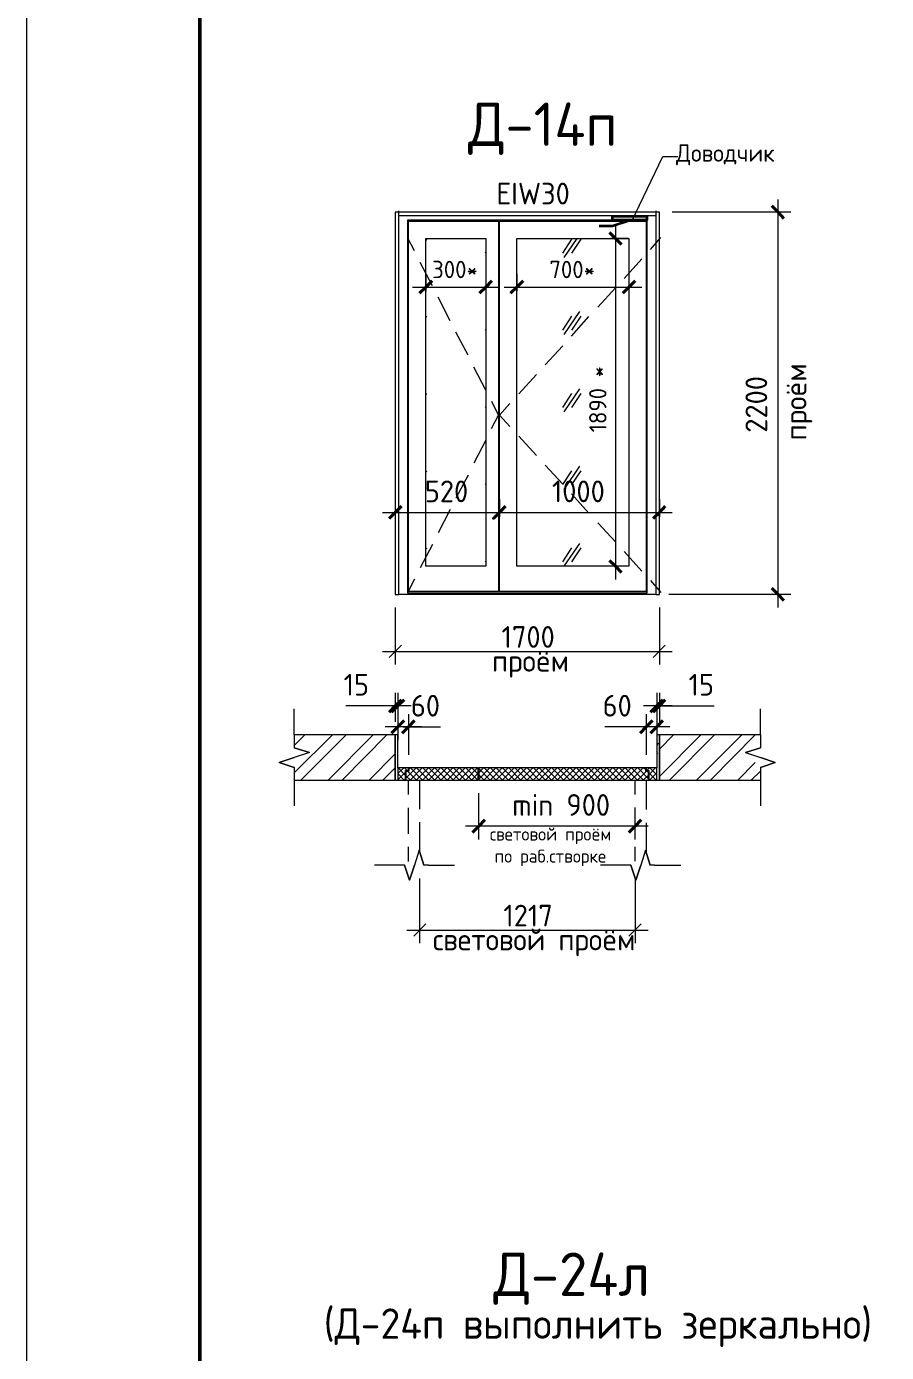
# Model space of a CAD drawing. Header units: millimetres. Extents: x -11345 to 411485, y -9810 to 73012.
# Drawn here: x -3731 to -3631.9, y 70208.1 to 70360.8 of the extents above; entities that cross this region are included whole.
import ezdxf

# ---------------------------------------------------------------- set-up
doc = ezdxf.new("R2010")
doc.units = ezdxf.units.MM
for name, color, linetype in [('PDF _0', 7, 'Continuous'), ('PDF _Аннотация', 7, 'Continuous'), ('PDF _Двери', 7, 'Continuous'), ('PDF _Линии', 7, 'Continuous'), ('PDF _Основная надпись', 7, 'Continuous'), ('PDF _Размеры', 7, 'Continuous'), ('PDF _Размеры-50', 7, 'Continuous'), ('PDF _Текст', 7, 'Continuous'), ('PDF _Узлы', 7, 'Continuous')]:
    doc.layers.add(name, color=color, linetype=linetype)
doc.styles.add('PDF GOST Common', font='GOST_Common.ttf')

msp = doc.modelspace()

# ---------------------------------------------------------------- linework, layer by layer
at = {"layer": 'PDF _0', "lineweight": 20}
for points in [[(-3687.75204, 70289.51293), (-3689.19137, 70288.11594)], [(-3658.75389, 70288.11594), (-3657.3569, 70289.51293)], [(-3684.95806, 70257.42446), (-3686.35505, 70256.02747)], [(-3661.54787, 70256.02747), (-3660.15088, 70257.42446)]]:
    msp.add_lwpolyline(points, dxfattribs=at)
at = {"layer": 'PDF _Аннотация', "lineweight": 9}
msp.add_lwpolyline([(-3661.20921, 70338.3653), (-3657.65323, 70345.81592), (-3655.91757, 70345.81592)], dxfattribs=at)
at = {"layer": 'PDF _Аннотация', "lineweight": 20}
for points in [[(-3700.1133, 70279.18366), (-3700.1133, 70282.18931)], [(-3646.39263, 70279.18366), (-3646.39263, 70282.18931)], [(-3698.37765, 70277.15167), (-3700.1133, 70277.702), (-3698.37765, 70277.15167), (-3700.1133, 70276.60134), (-3701.84896, 70276.00868), (-3700.1133, 70275.45835), (-3701.84896, 70276.00868), (-3700.1133, 70276.60134)], [(-3648.12828, 70277.15167), (-3646.39263, 70277.702), (-3648.12828, 70277.15167), (-3646.39263, 70276.60134), (-3644.69931, 70276.00868), (-3646.39263, 70275.45835), (-3644.69931, 70276.00868), (-3646.39263, 70276.60134)], [(-3700.1133, 70273.97669), (-3700.1133, 70271.01338)], [(-3646.39263, 70273.97669), (-3646.39263, 70271.01338)], [(-3685.72006, 70265.93341), (-3685.16973, 70264.19775), (-3685.72006, 70265.93341), (-3686.27039, 70264.19775), (-3686.82072, 70262.46209), (-3687.41338, 70264.19775), (-3686.82072, 70262.46209), (-3686.27039, 70264.19775)], [(-3659.64288, 70265.93341), (-3659.09255, 70264.19775), (-3659.64288, 70265.93341), (-3660.19321, 70264.19775), (-3660.74354, 70262.46209), (-3661.3362, 70264.19775), (-3660.74354, 70262.46209), (-3660.19321, 70264.19775)], [(-3687.87904, 70264.19775), (-3690.88469, 70264.19775)], [(-3684.66173, 70264.19775), (-3681.65608, 70264.19775)], [(-3661.80187, 70264.19775), (-3664.80752, 70264.19775)], [(-3658.58455, 70264.19775), (-3655.57891, 70264.19775)]]:
    msp.add_lwpolyline(points, dxfattribs=at)
at = {"layer": 'PDF _Двери', "lineweight": 9}
for points in [[(-3658.03422, 70339.3813), (-3688.47171, 70339.3813), (-3688.47171, 70295.35489), (-3688.04838, 70295.35489), (-3688.04838, 70339.0003), (-3658.45756, 70339.0003), (-3658.45756, 70295.35489), (-3658.03422, 70295.35489)], [(-3659.43122, 70338.44997), (-3687.07472, 70338.44997), (-3687.07472, 70295.56656), (-3659.43122, 70295.56656)], [(-3686.94772, 70338.3653), (-3676.57611, 70338.3653), (-3676.57611, 70295.69356), (-3686.94772, 70295.69356)], [(-3676.44911, 70338.15364), (-3676.57611, 70338.15364)], [(-3659.55822, 70295.69356), (-3676.44911, 70295.69356), (-3676.44911, 70338.3653), (-3659.55822, 70338.3653)], [(-3684.95806, 70298.61454), (-3684.95806, 70336.37565), (-3678.05777, 70336.37565), (-3678.05777, 70298.61454)], [(-3674.45946, 70336.37565), (-3661.54787, 70336.37565), (-3661.54787, 70298.61454), (-3674.45946, 70298.61454)], [(-3676.57611, 70295.90522), (-3676.44911, 70295.90522)]]:
    msp.add_lwpolyline(points, close=True, dxfattribs=at)
for points in [[(-3658.45756, 70339.55063), (-3658.45756, 70295.35489), (-3688.04838, 70295.35489), (-3688.04838, 70339.55063)], [(-3684.8734, 70336.29098), (-3684.95806, 70336.16398)], [(-3668.15183, 70336.29098), (-3669.21016, 70334.68232)], [(-3667.55917, 70336.37565), (-3669.04082, 70334.17433)], [(-3667.0935, 70336.29098), (-3668.15183, 70334.68232)], [(-3678.05777, 70334.76699), (-3678.1001, 70334.68232)], [(-3684.8734, 70327.40103), (-3684.95806, 70327.27403)], [(-3668.15183, 70327.40103), (-3669.21016, 70325.79238)], [(-3667.26284, 70327.95136), (-3669.04082, 70325.28438)], [(-3667.0935, 70327.40103), (-3668.15183, 70325.79238)], [(-3678.05777, 70325.87704), (-3678.1001, 70325.79238)], [(-3667.26284, 70319.06142), (-3669.04082, 70316.39443)], [(-3684.8734, 70318.51109), (-3684.95806, 70318.38409)], [(-3668.15183, 70318.51109), (-3669.21016, 70316.90243)], [(-3667.0935, 70318.51109), (-3668.15183, 70316.90243)], [(-3678.05777, 70316.9871), (-3678.1001, 70316.90243)], [(-3667.26284, 70310.12914), (-3669.04082, 70307.46215)], [(-3684.8734, 70309.62114), (-3684.95806, 70309.49414)], [(-3668.15183, 70309.62114), (-3669.21016, 70308.01248)], [(-3667.0935, 70309.62114), (-3668.15183, 70308.01248)], [(-3678.05777, 70308.09715), (-3678.1001, 70308.01248)], [(-3684.8734, 70300.7312), (-3684.95806, 70300.6042)], [(-3668.15183, 70300.7312), (-3669.21016, 70299.12254)], [(-3667.26284, 70301.23919), (-3669.04082, 70298.61454)], [(-3667.0935, 70300.7312), (-3668.15183, 70299.12254)], [(-3678.05777, 70299.2072), (-3678.1001, 70299.12254)]]:
    msp.add_lwpolyline(points, dxfattribs=at)
at = {"layer": 'PDF _Линии', "lineweight": 35}
msp.add_lwpolyline([(-3659.47355, 70338.91563), (-3659.47355, 70338.44997), (-3663.45286, 70338.44997), (-3663.45286, 70338.91563)], close=True, dxfattribs=at)
msp.add_lwpolyline([(-3664.97685, 70337.81497), (-3663.45286, 70337.81497), (-3661.4632, 70338.44997)], dxfattribs=at)
at = {"layer": 'PDF _Линии', "lineweight": 9}
for points in [[(-3686.27039, 70334.93632), (-3687.07472, 70336.46031)], [(-3659.05022, 70335.10565), (-3657.86489, 70336.46031)], [(-3684.19607, 70330.91468), (-3685.59306, 70333.58166)], [(-3662.0982, 70331.76134), (-3660.06621, 70334.00499)], [(-3665.14618, 70328.45936), (-3663.11419, 70330.66068)], [(-3682.16408, 70326.89304), (-3683.51874, 70329.60235)], [(-3668.15183, 70325.11505), (-3666.16218, 70327.3587)], [(-3680.08976, 70322.91373), (-3681.48675, 70325.58071)], [(-3671.19981, 70321.81307), (-3669.16782, 70324.01439)], [(-3678.05777, 70318.89209), (-3679.41243, 70321.55907)], [(-3674.24779, 70318.46875), (-3672.21581, 70320.71241)], [(-3677.38044, 70314.48945), (-3676.57611, 70316.01344), (-3677.33811, 70317.57976)], [(-3675.26379, 70314.70111), (-3676.44911, 70316.01344), (-3675.26379, 70317.36809)], [(-3678.05777, 70313.13479), (-3679.41243, 70310.4678)], [(-3674.24779, 70313.60045), (-3672.21581, 70311.3568)], [(-3671.19981, 70310.25614), (-3669.16782, 70308.05482)], [(-3680.08976, 70309.11314), (-3681.48675, 70306.44616)], [(-3668.15183, 70306.95416), (-3666.16218, 70304.7105)], [(-3682.16408, 70305.13384), (-3683.51874, 70302.46685)], [(-3665.14618, 70303.60984), (-3663.11419, 70301.40852)], [(-3684.19607, 70301.11219), (-3685.59306, 70298.44521)], [(-3662.0982, 70300.30786), (-3660.06621, 70298.06421)], [(-3686.27039, 70297.13288), (-3687.07472, 70295.56656)], [(-3659.05022, 70296.96355), (-3657.86489, 70295.60889)], [(-3700.1133, 70273.97669), (-3688.47171, 70273.97669), (-3688.47171, 70279.18366), (-3700.1133, 70279.18366)], [(-3688.17538, 70275.41602), (-3688.17538, 70279.18366), (-3688.47171, 70279.18366), (-3688.47171, 70273.97669), (-3688.17538, 70273.97669)], [(-3658.33056, 70273.97669), (-3658.03422, 70273.97669), (-3658.03422, 70279.18366), (-3658.33056, 70279.18366), (-3658.33056, 70275.41602)], [(-3646.39263, 70279.18366), (-3658.03422, 70279.18366), (-3658.03422, 70273.97669), (-3646.39263, 70273.97669)]]:
    msp.add_lwpolyline(points, dxfattribs=at)
for points in [[(-3687.28638, 70273.97669), (-3687.28638, 70275.07735), (-3686.94772, 70275.07735), (-3686.94772, 70275.41602), (-3688.17538, 70275.41602), (-3688.17538, 70273.97669)], [(-3678.90443, 70275.41602), (-3686.90538, 70275.41602), (-3686.90538, 70275.03502), (-3687.24405, 70275.03502), (-3687.24405, 70273.97669), (-3678.90443, 70273.97669)], [(-3678.8621, 70273.97669), (-3659.30422, 70273.97669), (-3659.30422, 70275.03502), (-3659.60055, 70275.03502), (-3659.60055, 70275.41602), (-3678.8621, 70275.41602)], [(-3659.26188, 70273.97669), (-3658.33056, 70273.97669), (-3658.33056, 70275.41602), (-3659.55822, 70275.41602), (-3659.55822, 70275.07735), (-3659.26188, 70275.07735)]]:
    msp.add_lwpolyline(points, close=True, dxfattribs=at)
at = {"layer": 'PDF _Линии', "lineweight": 20}
for points in [[(-3686.94772, 70272.3257), (-3686.94772, 70273.97669)], [(-3685.67772, 70273.97669), (-3685.67772, 70270.63238)], [(-3660.82821, 70272.3257), (-3660.82821, 70273.97669)], [(-3659.55822, 70273.97669), (-3659.55822, 70270.59004)], [(-3686.94772, 70267.79606), (-3686.94772, 70270.80171)], [(-3660.82821, 70267.83839), (-3660.82821, 70270.84404)], [(-3685.67772, 70269.15072), (-3685.67772, 70265.76407)], [(-3659.55822, 70269.06605), (-3659.55822, 70265.63707)], [(-3686.94772, 70264.62108), (-3686.94772, 70266.3144)], [(-3660.82821, 70264.66341), (-3660.82821, 70266.3144)]]:
    msp.add_lwpolyline(points, dxfattribs=at)
at = {"layer": 'PDF _Основная надпись', "lineweight": 20}
msp.add_lwpolyline([(-3730.97412, 70053.25202), (-2890.02753, 70053.25202), (-2890.02753, 70647.1851), (-3730.97412, 70647.1851)], close=True, dxfattribs=at)
at = {"layer": 'PDF _Основная надпись', "lineweight": 50}
msp.add_lwpolyline([(-2895.02284, 70058.24733), (-2895.02284, 70642.1898), (-3710.9929, 70642.1898), (-3710.9929, 70058.24733)], close=True, dxfattribs=at)
at = {"layer": 'PDF _Размеры', "lineweight": 20}
for points in [[(-3688.47171, 70293.87324), (-3688.47171, 70287.31161)], [(-3658.03422, 70293.87324), (-3658.03422, 70287.31161)], [(-3689.95336, 70288.79327), (-3656.55257, 70288.79327)], [(-3685.67772, 70262.67376), (-3685.67772, 70255.22314)], [(-3660.82821, 70262.67376), (-3660.82821, 70255.22314)], [(-3687.15938, 70256.70479), (-3659.34655, 70256.70479)]]:
    msp.add_lwpolyline(points, dxfattribs=at)
at = {"layer": 'PDF _Размеры-50', "lineweight": 20}
for points in [[(-3644.36064, 70293.87324), (-3644.36064, 70340.86295)], [(-3642.87898, 70339.3813), (-3644.36064, 70339.3813), (-3656.55257, 70339.3813)], [(-3663.11419, 70337.8573), (-3663.11419, 70297.09055)], [(-3661.5902, 70336.37565), (-3663.11419, 70336.37565), (-3663.62219, 70336.37565)], [(-3684.95806, 70332.26934), (-3684.95806, 70330.74535), (-3684.95806, 70330.27968)], [(-3678.05777, 70332.26934), (-3678.05777, 70330.74535), (-3678.05777, 70330.27968)], [(-3674.45946, 70332.26934), (-3674.45946, 70330.74535), (-3674.45946, 70330.27968)], [(-3661.54787, 70332.26934), (-3661.54787, 70330.74535), (-3661.54787, 70330.27968)], [(-3686.48205, 70330.74535), (-3676.57611, 70330.74535)], [(-3675.94112, 70330.74535), (-3660.06621, 70330.74535)], [(-3688.47171, 70306.31916), (-3688.47171, 70304.79517), (-3688.47171, 70304.28717)], [(-3658.03422, 70306.31916), (-3658.03422, 70304.79517), (-3658.03422, 70304.28717)], [(-3689.95336, 70304.79517), (-3676.44911, 70304.79517), (-3656.55257, 70304.79517)], [(-3661.5902, 70298.61454), (-3663.11419, 70298.61454), (-3663.62219, 70298.61454)], [(-3642.87898, 70295.35489), (-3644.36064, 70295.35489), (-3656.93356, 70295.35489)], [(-3688.47171, 70284.05196), (-3688.47171, 70282.52797), (-3688.47171, 70280.70765)], [(-3688.17538, 70284.05196), (-3688.17538, 70282.52797), (-3688.17538, 70280.70765), (-3688.17538, 70280.11499), (-3688.17538, 70278.591)], [(-3658.33056, 70284.05196), (-3658.33056, 70282.52797), (-3658.33056, 70280.70765), (-3658.33056, 70280.11499), (-3658.33056, 70278.591)], [(-3658.03422, 70284.05196), (-3658.03422, 70282.52797), (-3658.03422, 70280.70765)], [(-3688.30237, 70282.52797), (-3691.47736, 70282.52797), (-3694.18667, 70282.52797)], [(-3686.65138, 70282.52797), (-3689.95336, 70282.52797)], [(-3656.55257, 70282.52797), (-3659.85455, 70282.52797)], [(-3658.20356, 70282.52797), (-3654.43591, 70282.52797), (-3651.7266, 70282.52797)], [(-3686.94772, 70281.59664), (-3686.94772, 70280.11499), (-3686.94772, 70276.89767)], [(-3659.55822, 70281.59664), (-3659.55822, 70280.11499), (-3659.55822, 70276.89767)], [(-3685.46606, 70280.11499), (-3689.65703, 70280.11499)], [(-3687.58271, 70280.11499), (-3686.43972, 70280.11499), (-3683.26474, 70280.11499)], [(-3658.96555, 70280.11499), (-3661.16687, 70280.11499), (-3664.34185, 70280.11499)], [(-3656.8489, 70280.11499), (-3661.03987, 70280.11499)], [(-3678.8621, 70267.16106), (-3678.8621, 70268.68506), (-3678.8621, 70272.49503)], [(-3659.34655, 70268.68506), (-3680.38609, 70268.68506)], [(-3660.82821, 70267.16106), (-3660.82821, 70268.68506), (-3660.82821, 70269.19305)]]:
    msp.add_lwpolyline(points, dxfattribs=at)
at = {"layer": 'PDF _Размеры-50', "lineweight": 40}
for points in [[(-3643.68331, 70338.66163), (-3644.36064, 70339.3813), (-3645.0803, 70340.10096)], [(-3663.79152, 70337.05298), (-3663.11419, 70336.37565), (-3662.39453, 70335.65598)], [(-3685.67772, 70330.06802), (-3684.95806, 70330.74535), (-3684.2384, 70331.46501)], [(-3678.77743, 70330.06802), (-3678.05777, 70330.74535), (-3677.33811, 70331.46501)], [(-3675.17912, 70330.06802), (-3674.45946, 70330.74535), (-3673.7398, 70331.46501)], [(-3662.26753, 70330.06802), (-3661.54787, 70330.74535), (-3660.82821, 70331.46501)], [(-3689.19137, 70304.11784), (-3688.47171, 70304.79517), (-3687.75204, 70305.51483)], [(-3658.75389, 70304.11784), (-3658.03422, 70304.79517), (-3657.3569, 70305.51483)], [(-3663.79152, 70299.29187), (-3663.11419, 70298.61454), (-3662.39453, 70297.89488)], [(-3643.68331, 70294.67757), (-3644.36064, 70295.35489), (-3645.0803, 70296.07456)], [(-3687.75204, 70283.24763), (-3688.47171, 70282.52797), (-3689.19137, 70281.80831)], [(-3687.45571, 70283.24763), (-3688.17538, 70282.52797), (-3688.89504, 70281.80831)], [(-3657.65323, 70283.24763), (-3658.33056, 70282.52797), (-3659.05022, 70281.80831)], [(-3657.3569, 70283.24763), (-3658.03422, 70282.52797), (-3658.75389, 70281.80831)], [(-3687.45571, 70280.83465), (-3688.17538, 70280.11499), (-3688.89504, 70279.39532)], [(-3686.27039, 70280.83465), (-3686.94772, 70280.11499), (-3687.66738, 70279.39532)], [(-3658.83855, 70280.83465), (-3659.55822, 70280.11499), (-3660.23554, 70279.39532)], [(-3657.65323, 70280.83465), (-3658.33056, 70280.11499), (-3659.05022, 70279.39532)], [(-3678.14244, 70269.40472), (-3678.8621, 70268.68506), (-3679.58176, 70267.96539)], [(-3660.15088, 70269.40472), (-3660.82821, 70268.68506), (-3661.54787, 70267.96539)]]:
    msp.add_lwpolyline(points, dxfattribs=at)
msp.add_lwpolyline([(-3675.77178, 70305.51483), (-3676.44911, 70304.79517), (-3677.16878, 70304.11784), (-3676.44911, 70304.79517)], close=True, dxfattribs=at)
at = {"layer": 'PDF _Размеры-50', "lineweight": 20}
msp.add_lwpolyline([(-3676.44911, 70304.28717), (-3676.44911, 70304.79517), (-3676.44911, 70306.31916), (-3676.44911, 70304.79517)], close=True, dxfattribs=at)
at = {"layer": 'PDF _Узлы', "lineweight": 9}
for points in [[(-3700.1133, 70274.82335), (-3695.71066, 70279.18366)], [(-3700.1133, 70277.956), (-3698.88564, 70279.18366)], [(-3699.35131, 70273.97669), (-3694.14434, 70279.18366)], [(-3696.21866, 70273.97669), (-3691.01169, 70279.18366)], [(-3694.61, 70273.97669), (-3689.44537, 70279.18366)], [(-3658.16122, 70278.25233), (-3658.33056, 70277.956)], [(-3658.03422, 70279.14133), (-3657.99189, 70279.18366)], [(-3658.03422, 70274.40002), (-3653.25059, 70279.18366)], [(-3658.03422, 70277.53267), (-3656.42557, 70279.18366)], [(-3656.89123, 70273.97669), (-3651.68426, 70279.18366)], [(-3653.75858, 70273.97669), (-3648.55162, 70279.18366)], [(-3652.14993, 70273.97669), (-3646.98529, 70279.18366)], [(-3691.47736, 70273.97669), (-3688.47171, 70277.02467)], [(-3658.33056, 70277.49034), (-3658.28822, 70277.49034)], [(-3658.20356, 70277.02467), (-3658.33056, 70277.23634)], [(-3689.91103, 70273.97669), (-3688.47171, 70275.41602)], [(-3687.28638, 70274.18836), (-3687.45571, 70273.97669), (-3688.17538, 70274.73869), (-3687.49805, 70275.41602)], [(-3688.13304, 70273.97669), (-3688.17538, 70274.01902), (-3687.28638, 70274.90802)], [(-3687.28638, 70274.52702), (-3688.13304, 70275.41602)], [(-3687.11705, 70275.07735), (-3687.41338, 70275.41602)], [(-3687.24405, 70274.23069), (-3686.05872, 70275.41602)], [(-3687.24405, 70274.95035), (-3687.11705, 70275.03502)], [(-3687.07472, 70275.07735), (-3686.94772, 70275.20435)], [(-3686.01639, 70273.97669), (-3687.07472, 70275.03502)], [(-3686.90538, 70275.24668), (-3686.77838, 70275.41602)], [(-3686.77838, 70273.97669), (-3685.38139, 70275.41602)], [(-3686.73605, 70275.41602), (-3685.33906, 70273.97669), (-3683.94207, 70275.41602)], [(-3686.05872, 70273.97669), (-3684.66173, 70275.41602)], [(-3684.6194, 70273.97669), (-3686.01639, 70275.41602)], [(-3683.89973, 70273.97669), (-3685.29673, 70275.41602)], [(-3684.66173, 70273.97669), (-3683.26474, 70275.41602)], [(-3683.18007, 70273.97669), (-3684.6194, 70275.41602)], [(-3683.94207, 70273.97669), (-3682.54508, 70275.41602)], [(-3683.89973, 70275.41602), (-3682.50274, 70273.97669), (-3681.10575, 70275.41602)], [(-3683.22241, 70273.97669), (-3681.82541, 70275.41602)], [(-3681.78308, 70273.97669), (-3683.18007, 70275.41602)], [(-3681.06342, 70273.97669), (-3682.46041, 70275.41602)], [(-3681.82541, 70273.97669), (-3680.42842, 70275.41602)], [(-3681.78308, 70275.41602), (-3680.38609, 70273.97669), (-3678.9891, 70275.41602)], [(-3681.10575, 70273.97669), (-3679.70876, 70275.41602)], [(-3679.66643, 70273.97669), (-3681.06342, 70275.41602)], [(-3678.94676, 70273.97669), (-3680.34376, 70275.41602)], [(-3679.70876, 70273.97669), (-3678.90443, 70274.78102)], [(-3678.90443, 70274.65402), (-3679.66643, 70275.41602)], [(-3678.90443, 70275.37368), (-3678.94676, 70275.41602)], [(-3678.8621, 70274.82335), (-3678.31177, 70275.41602)], [(-3678.8621, 70274.10369), (-3677.59211, 70275.41602)], [(-3678.8621, 70275.33135), (-3677.54977, 70273.97669), (-3676.15278, 70275.41602)], [(-3678.26944, 70273.97669), (-3676.87244, 70275.41602)], [(-3676.83011, 70273.97669), (-3678.2271, 70275.41602)], [(-3676.11045, 70273.97669), (-3677.50744, 70275.41602)], [(-3676.87244, 70273.97669), (-3675.47545, 70275.41602)], [(-3676.83011, 70275.41602), (-3675.43312, 70273.97669), (-3674.03613, 70275.41602)], [(-3676.15278, 70273.97669), (-3674.75579, 70275.41602)], [(-3674.71346, 70273.97669), (-3676.11045, 70275.41602)], [(-3673.99379, 70273.97669), (-3675.39079, 70275.41602)], [(-3674.75579, 70273.97669), (-3673.3588, 70275.41602)], [(-3673.27413, 70273.97669), (-3674.71346, 70275.41602)], [(-3674.03613, 70273.97669), (-3672.63914, 70275.41602)], [(-3673.99379, 70275.41602), (-3672.5968, 70273.97669), (-3671.19981, 70275.41602)], [(-3673.31647, 70273.97669), (-3671.91947, 70275.41602)], [(-3671.87714, 70273.97669), (-3673.27413, 70275.41602)], [(-3671.15748, 70273.97669), (-3672.55447, 70275.41602)], [(-3671.91947, 70273.97669), (-3670.52248, 70275.41602)], [(-3671.87714, 70275.41602), (-3670.48015, 70273.97669), (-3669.08316, 70275.41602)], [(-3671.19981, 70273.97669), (-3669.80282, 70275.41602)], [(-3669.76049, 70273.97669), (-3671.15748, 70275.41602)], [(-3669.04082, 70273.97669), (-3670.43782, 70275.41602)], [(-3669.80282, 70273.97669), (-3668.40583, 70275.41602)], [(-3668.32116, 70273.97669), (-3669.76049, 70275.41602)], [(-3669.08316, 70273.97669), (-3667.68617, 70275.41602)], [(-3669.04082, 70275.41602), (-3667.64383, 70273.97669), (-3666.24684, 70275.41602)], [(-3668.3635, 70273.97669), (-3666.9665, 70275.41602)], [(-3666.92417, 70273.97669), (-3668.32116, 70275.41602)], [(-3666.20451, 70273.97669), (-3667.6015, 70275.41602)], [(-3666.9665, 70273.97669), (-3665.56951, 70275.41602)], [(-3666.92417, 70275.41602), (-3665.52718, 70273.97669), (-3664.13019, 70275.41602)], [(-3666.24684, 70273.97669), (-3664.84985, 70275.41602)], [(-3664.80752, 70273.97669), (-3666.20451, 70275.41602)], [(-3664.08785, 70273.97669), (-3665.48485, 70275.41602)], [(-3664.84985, 70273.97669), (-3663.45286, 70275.41602)], [(-3663.36819, 70273.97669), (-3664.80752, 70275.41602)], [(-3664.13019, 70273.97669), (-3662.7332, 70275.41602)], [(-3664.08785, 70275.41602), (-3662.69086, 70273.97669), (-3661.29387, 70275.41602)], [(-3663.41053, 70273.97669), (-3662.01353, 70275.41602)], [(-3661.9712, 70273.97669), (-3663.36819, 70275.41602)], [(-3661.25154, 70273.97669), (-3662.64853, 70275.41602)], [(-3662.01353, 70273.97669), (-3660.61654, 70275.41602)], [(-3661.9712, 70275.41602), (-3660.57421, 70273.97669), (-3659.51588, 70275.03502)], [(-3661.29387, 70273.97669), (-3659.89688, 70275.41602)], [(-3659.85455, 70273.97669), (-3661.25154, 70275.41602)], [(-3659.30422, 70274.14602), (-3660.53188, 70275.41602)], [(-3659.60055, 70275.16202), (-3659.85455, 70275.41602)], [(-3659.51588, 70275.07735), (-3659.55822, 70275.11968)], [(-3659.47355, 70275.07735), (-3659.17722, 70275.41602)], [(-3659.30422, 70274.86569), (-3659.47355, 70275.03502)], [(-3659.26188, 70274.61169), (-3658.49989, 70275.41602)], [(-3658.41522, 70273.97669), (-3659.26188, 70274.82335)], [(-3659.17722, 70273.97669), (-3658.33056, 70274.82335)], [(-3658.33056, 70274.61169), (-3659.13488, 70275.41602)], [(-3658.33056, 70275.33135), (-3658.41522, 70275.41602)], [(-3658.33056, 70275.45835), (-3658.28822, 70275.45835)], [(-3649.01728, 70273.97669), (-3646.98529, 70276.00868)], [(-3647.45096, 70273.97669), (-3646.39263, 70275.03502)], [(-3686.73605, 70273.97669), (-3687.24405, 70274.48469)], [(-3678.9891, 70273.97669), (-3678.90443, 70274.06136)], [(-3678.2271, 70273.97669), (-3678.8621, 70274.61169)], [(-3659.89688, 70273.97669), (-3659.30422, 70274.56935)], [(-3659.13488, 70273.97669), (-3659.26188, 70274.10369)], [(-3658.45756, 70273.97669), (-3658.33056, 70274.10369)]]:
    msp.add_lwpolyline(points, dxfattribs=at)
at = {"layer": 'PDF _Узлы', "lineweight": 20}
for points in [[(-3700.1133, 70279.18366), (-3700.1133, 70277.702)], [(-3646.39263, 70279.18366), (-3646.39263, 70277.702)], [(-3700.1133, 70275.45835), (-3700.1133, 70273.97669)], [(-3646.39263, 70275.45835), (-3646.39263, 70273.97669)], [(-3687.41338, 70264.19775), (-3687.87904, 70264.19775)], [(-3684.66173, 70264.19775), (-3685.16973, 70264.19775)], [(-3661.3362, 70264.19775), (-3661.80187, 70264.19775)], [(-3658.58455, 70264.19775), (-3659.09255, 70264.19775)]]:
    msp.add_lwpolyline(points, dxfattribs=at)

# ---------------------------------------------------------------- texts
at = {"layer": 'PDF _Текст', "attachment_point": 4, "style": 'PDF GOST Common'}
for s, insert, char_height in [('Д-14п', (-3680.07955, 70348.99774), 5.000114), ('Доводчик', (-3656.11808, 70345.99585), 2.00142), ('300*', (-3684.22837, 70332.78738), 2.00142), ('700*', (-3670.72355, 70332.78738), 2.00142), ('520', (-3685.07503, 70307.23801), 2.501784), ('1000', (-3670.42718, 70307.23801), 2.501784), ('1700', (-3676.22711, 70290.47342), 2.501784), ('проём', (-3677.32777, 70287.38299), 2.501784), ('15', (-3694.43102, 70284.96991), 2.501784), ('15', (-3654.67867, 70284.96991), 2.501784), ('60', (-3686.68377, 70282.5568), 2.501784), ('60', (-3664.58504, 70282.5568), 2.501784), ('min 900', (-3674.99941, 70271.12643), 2.501784), ('световой проём', (-3677.58177, 70267.57096), 1.5010591), ('по раб.створке', (-3677.03148, 70265.03085), 1.5010591), ('1217', (-3676.0154, 70258.38366), 2.501784), ('световой проём', (-3684.1437, 70255.29321), 2.5017844), ('Д-24л', (-3677.15844, 70216.5745), 5.000114), ('(Д-24п выполнить зеркально)', (-3696.7171, 70210.92436), 3.5000872)]:
    msp.add_mtext(s, dxfattribs=dict(at, insert=insert, char_height=char_height))
at = {"layer": 'PDF _Текст', "color": 1, "insert": (-3676.81978, 70341.52919), "char_height": 2.501784, "attachment_point": 4, "style": 'PDF GOST Common'}
msp.add_mtext('EIW30', dxfattribs=at)
at = {"layer": 'PDF _Текст', "attachment_point": 4, "rotation": 90, "style": 'PDF GOST Common'}
for s, insert, char_height in [('1890 *', (-3665.13404, 70314.0344), 2.00142), ('проём', (-3641.99774, 70313.10303), 2.501784), ('2200', (-3646.86622, 70313.99204), 2.501784)]:
    msp.add_mtext(s, dxfattribs=dict(at, insert=insert, char_height=char_height))

doc.saveas('drawing.dxf')
